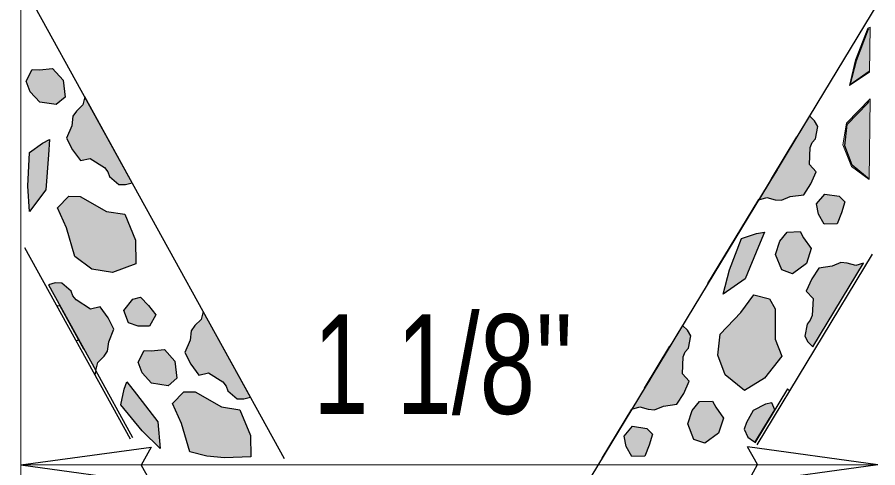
# Model space of a CAD drawing. Extents: x -3326 to 392, y -495 to 2248.
# Drawn here: x -1123.1 to -1010.7, y -71.4 to -12.6 of the extents above; entities that cross this region are included whole.
import ezdxf

# ---------------------------------------------------------------- set-up
doc = ezdxf.new("R2010")
doc.units = 0
doc.header["$LTSCALE"] = 5.2
doc.layers.add('1', color=7, linetype='Continuous', lineweight=25)

msp = doc.modelspace()

# ---------------------------------------------------------------- hatches: boundary and pattern name
at = {"layer": '1'}
for points in [[(-1014.443, -21.508), (-1013.644, -18.148), (-1012.018, -13.988), (-1011.725, -13.882), (-1011.805, -19.748)], [(-1120.214, -19.433), (-1118.499, -19.268), (-1117.118, -20.792), (-1116.864, -22.998), (-1118.003, -23.987), (-1120.162, -23.673), (-1121.396, -22.309), (-1121.923, -20.916), (-1121.135, -19.399)], [(-1114.283, -22.983), (-1114.539, -24.025), (-1115.356, -24.836), (-1115.824, -25.515), (-1115.987, -26.748), (-1116.653, -28.378), (-1115.885, -29.878), (-1114.862, -31.299), (-1113.576, -31.011), (-1111.712, -32.208), (-1111.288, -32.757), (-1111.076, -33.362), (-1109.83, -34.418), (-1108.981, -34.431), (-1108.102, -34.193)], [(-1011.871, -33.79), (-1014.163, -32.083), (-1015.283, -29.256), (-1014.803, -26.429), (-1011.712, -23.229)], [(-1026.264, -36.409), (-1025.234, -36.112), (-1024.124, -36.415), (-1023.302, -36.483), (-1022.153, -36.008), (-1020.408, -35.773), (-1019.489, -34.359), (-1018.768, -32.763), (-1019.659, -31.793), (-1019.551, -29.579), (-1019.288, -28.939), (-1018.869, -28.453), (-1018.574, -26.847), (-1018.986, -26.104), (-1019.632, -25.462)], [(-1119.019, -30.56), (-1119.38, -35.127), (-1121.494, -37.933), (-1121.702, -34.639), (-1121.49, -30.254), (-1119.798, -29.027), (-1118.872, -28.539)], [(-1018.483, -38.293), (-1018.731, -36.973), (-1017.633, -35.668), (-1015.763, -35.938), (-1015.043, -36.683), (-1015.492, -38.135), (-1016.058, -39.578), (-1017.738, -39.606)], [(-1110.651, -45.918), (-1113.357, -45.487), (-1115.592, -43.833), (-1116.686, -40.105), (-1117.828, -37.488), (-1116.38, -35.968), (-1114.87, -35.977), (-1111.443, -37.935), (-1109.068, -38.31), (-1107.683, -41.696), (-1107.607, -44.781)], [(-1026.289, -42.531), (-1028.05, -46.759), (-1030.932, -48.77), (-1030.106, -45.575), (-1028.543, -41.473), (-1026.553, -40.831), (-1025.522, -40.655)], [(-1020.428, -41.402), (-1019.431, -42.806), (-1020.063, -44.763), (-1021.848, -46.083), (-1023.273, -45.589), (-1024.078, -43.562), (-1023.511, -41.812), (-1022.567, -40.659), (-1020.859, -40.586)], [(-1012.58, -44.7), (-1013.61, -44.998), (-1014.72, -44.694), (-1015.543, -44.627), (-1016.692, -45.101), (-1018.437, -45.337), (-1019.355, -46.75), (-1020.076, -48.346), (-1019.185, -49.317), (-1019.293, -51.53), (-1019.557, -52.17), (-1019.975, -52.656), (-1020.27, -54.263), (-1019.858, -55.005), (-1019.213, -55.648)], [(-1112.841, -58.732), (-1112.585, -57.69), (-1111.768, -56.879), (-1111.3, -56.2), (-1111.138, -54.968), (-1110.472, -53.338), (-1111.238, -51.837), (-1112.263, -50.416), (-1113.548, -50.704), (-1115.413, -49.507), (-1115.836, -48.959), (-1116.048, -48.354), (-1117.293, -47.298), (-1118.143, -47.284), (-1119.022, -47.523)], [(-1107.328, -52.927), (-1108.595, -52.483), (-1109.178, -50.88), (-1108.012, -49.394), (-1107.008, -49.142), (-1105.972, -50.255), (-1105.003, -51.465), (-1105.818, -52.936)], [(-1030.648, -59.286), (-1031.623, -56.725), (-1031.304, -53.962), (-1028.618, -51.156), (-1026.919, -48.86), (-1024.879, -49.358), (-1024.134, -50.671), (-1024.123, -54.618), (-1023.264, -56.863), (-1025.508, -59.753), (-1028.144, -61.358)], [(-1098.83, -51.005), (-1099.086, -52.046), (-1099.902, -52.857), (-1100.371, -53.536), (-1100.533, -54.768), (-1101.199, -56.398), (-1100.432, -57.9), (-1099.408, -59.32), (-1098.122, -59.032), (-1096.258, -60.23), (-1095.834, -60.778), (-1095.622, -61.383), (-1094.377, -62.439), (-1093.528, -62.453), (-1092.648, -62.213)], [(-1042.846, -63.778), (-1041.816, -63.48), (-1040.706, -63.783), (-1039.883, -63.851), (-1038.734, -63.378), (-1036.989, -63.142), (-1036.071, -61.728), (-1035.35, -60.132), (-1036.241, -59.162), (-1036.133, -56.948), (-1035.869, -56.308), (-1035.451, -55.822), (-1035.156, -54.216), (-1035.568, -53.473), (-1036.213, -52.83)], [(-1105.602, -56.163), (-1103.888, -55.998), (-1102.506, -57.523), (-1102.253, -59.728), (-1103.392, -60.718), (-1105.551, -60.404), (-1106.785, -59.039), (-1107.312, -57.646), (-1106.524, -56.129)], [(-1107.547, -61.806), (-1104.76, -65.441), (-1104.454, -68.941), (-1106.811, -66.633), (-1109.588, -63.233), (-1109.152, -61.188), (-1108.79, -60.206)], [(-1096.05, -70.157), (-1098.352, -69.939), (-1100.574, -69.377), (-1101.667, -65.649), (-1102.81, -63.032), (-1101.362, -61.512), (-1099.852, -61.521), (-1096.424, -63.479), (-1094.05, -63.854), (-1092.664, -67.241), (-1092.618, -70.026)], [(-1031.893, -63.542), (-1030.896, -64.947), (-1031.528, -66.904), (-1033.312, -68.223), (-1034.738, -67.73), (-1035.543, -65.703), (-1034.976, -63.953), (-1034.032, -62.8), (-1032.324, -62.727)], [(-1028.173, -66.389), (-1027.688, -67.421), (-1026.977, -67.976), (-1026.779, -68.157), (-1026.771, -68.158), (-1024.187, -63.858), (-1024.562, -62.973), (-1025.403, -63.14), (-1027.007, -63.956), (-1027.889, -65.514)], [(-1043.594, -68.648), (-1043.842, -67.328), (-1042.743, -66.023), (-1040.874, -66.293), (-1040.153, -67.038), (-1040.602, -68.491), (-1041.168, -69.933), (-1042.849, -69.962)]]:
    msp.add_hatch(color=256, dxfattribs=at).paths.add_polyline_path(points)

# ---------------------------------------------------------------- linework, layer by layer
at = {"layer": '1', "lineweight": 13}
for p, q in [((-1122.643, -7.808), (-1122.643, -81.062)), ((-1010.733, -71.062), (-1122.643, -71.062))]:
    msp.add_line(p, q, dxfattribs=at)
at = {"layer": '1'}
for p, q in [((-1088.193, -70.272), (-1122.643, -7.808)), ((-1010.733, -10.737), (-1068.463, -106.048)), ((-1011.856, -33.746), (-1014.067, -31.918)), ((-1108.332, -67.715), (-1122.116, -42.722)), ((-1026.499, -68.423), (-1011.427, -43.539)), ((-1122.639, -71.07), (-1105.609, -68.73)), ((-1010.736, -71.053), (-1027.766, -68.713)), ((-1122.639, -71.07), (-1105.609, -73.41)), ((-1010.736, -71.053), (-1027.766, -73.393))]:
    msp.add_line(p, q, dxfattribs=at)
at = {"layer": '1', "lineweight": 13}
for points in [[(-1014.443, -21.508), (-1013.644, -18.148), (-1012.018, -13.988), (-1011.725, -13.882), (-1011.805, -19.748)], [(-1011.871, -33.79), (-1014.163, -32.083), (-1015.283, -29.256), (-1014.803, -26.429), (-1011.712, -23.229)]]:
    msp.add_lwpolyline(points, close=True, dxfattribs=at)
at = {"layer": '1'}
for points in [[(-1011.856, -19.661), (-1014.35, -21.401), (-1013.524, -18.207), (-1011.962, -14.103), (-1011.856, -14.069)], [(-1014.067, -31.918), (-1015.042, -29.357), (-1014.723, -26.593), (-1012.037, -23.788), (-1011.856, -23.543)], [(-1023.903, -32.481), (-1023.891, -32.492), (-1024.615, -33.667), (-1021.299, -28.193), (-1021.302, -28.187)], [(-1032.908, -47.348), (-1032.906, -47.351), (-1026.273, -36.403), (-1026.28, -36.405)], [(-1115.427, -54.851), (-1115.308, -54.803), (-1115.053, -54.721), (-1114.395, -55.935), (-1117.486, -50.331), (-1117.951, -50.274)], [(-1040.482, -59.853), (-1040.473, -59.861), (-1041.197, -61.035), (-1037.881, -55.562), (-1037.882, -55.56)], [(-1108.01, -67.512), (-1112.85, -58.737), (-1112.983, -59.281)], [(-1022.245, -61.4), (-1022.52, -61.127), (-1026.778, -68.162)], [(-1046.742, -70.189), (-1042.855, -63.773), (-1042.857, -63.773)], [(-1105.609, -68.73), (-1106.927, -71.094), (-1105.609, -73.41)], [(-1027.766, -73.393), (-1026.448, -71.029), (-1027.766, -68.713)]]:
    msp.add_lwpolyline(points, dxfattribs=at)
for points in [[(-1120.214, -19.433), (-1118.499, -19.268), (-1117.118, -20.792), (-1116.864, -22.998), (-1118.003, -23.987), (-1120.162, -23.673), (-1121.396, -22.309), (-1121.923, -20.916), (-1121.135, -19.399)], [(-1114.283, -22.983), (-1114.539, -24.025), (-1115.356, -24.836), (-1115.824, -25.515), (-1115.987, -26.748), (-1116.653, -28.378), (-1115.885, -29.878), (-1114.862, -31.299), (-1113.576, -31.011), (-1111.712, -32.208), (-1111.288, -32.757), (-1111.076, -33.362), (-1109.83, -34.418), (-1108.981, -34.431), (-1108.102, -34.193)], [(-1026.264, -36.409), (-1025.234, -36.112), (-1024.124, -36.415), (-1023.302, -36.483), (-1022.153, -36.008), (-1020.408, -35.773), (-1019.489, -34.359), (-1018.768, -32.763), (-1019.659, -31.793), (-1019.551, -29.579), (-1019.288, -28.939), (-1018.869, -28.453), (-1018.574, -26.847), (-1018.986, -26.104), (-1019.632, -25.462)], [(-1119.019, -30.56), (-1119.38, -35.127), (-1121.494, -37.933), (-1121.702, -34.639), (-1121.49, -30.254), (-1119.798, -29.027), (-1118.872, -28.539)], [(-1018.483, -38.293), (-1018.731, -36.973), (-1017.633, -35.668), (-1015.763, -35.938), (-1015.043, -36.683), (-1015.492, -38.135), (-1016.058, -39.578), (-1017.738, -39.606)], [(-1110.651, -45.918), (-1113.357, -45.487), (-1115.592, -43.833), (-1116.686, -40.105), (-1117.828, -37.488), (-1116.38, -35.968), (-1114.87, -35.977), (-1111.443, -37.935), (-1109.068, -38.31), (-1107.683, -41.696), (-1107.607, -44.781)], [(-1026.289, -42.531), (-1028.05, -46.759), (-1030.932, -48.77), (-1030.106, -45.575), (-1028.543, -41.473), (-1026.553, -40.831), (-1025.522, -40.655)], [(-1020.428, -41.402), (-1019.431, -42.806), (-1020.063, -44.763), (-1021.848, -46.083), (-1023.273, -45.589), (-1024.078, -43.562), (-1023.511, -41.812), (-1022.567, -40.659), (-1020.859, -40.586)], [(-1012.58, -44.7), (-1013.61, -44.998), (-1014.72, -44.694), (-1015.543, -44.627), (-1016.692, -45.101), (-1018.437, -45.337), (-1019.355, -46.75), (-1020.076, -48.346), (-1019.185, -49.317), (-1019.293, -51.53), (-1019.557, -52.17), (-1019.975, -52.656), (-1020.27, -54.263), (-1019.858, -55.005), (-1019.213, -55.648)], [(-1112.841, -58.732), (-1112.585, -57.69), (-1111.768, -56.879), (-1111.3, -56.2), (-1111.138, -54.968), (-1110.472, -53.338), (-1111.238, -51.837), (-1112.263, -50.416), (-1113.548, -50.704), (-1115.413, -49.507), (-1115.836, -48.959), (-1116.048, -48.354), (-1117.293, -47.298), (-1118.143, -47.284), (-1119.022, -47.523)], [(-1107.328, -52.927), (-1108.595, -52.483), (-1109.178, -50.88), (-1108.012, -49.394), (-1107.008, -49.142), (-1105.972, -50.255), (-1105.003, -51.465), (-1105.818, -52.936)], [(-1030.648, -59.286), (-1031.623, -56.725), (-1031.304, -53.962), (-1028.618, -51.156), (-1026.919, -48.86), (-1024.879, -49.358), (-1024.134, -50.671), (-1024.123, -54.618), (-1023.264, -56.863), (-1025.508, -59.753), (-1028.144, -61.358)], [(-1098.83, -51.005), (-1099.086, -52.046), (-1099.902, -52.857), (-1100.371, -53.536), (-1100.533, -54.768), (-1101.199, -56.398), (-1100.432, -57.9), (-1099.408, -59.32), (-1098.122, -59.032), (-1096.258, -60.23), (-1095.834, -60.778), (-1095.622, -61.383), (-1094.377, -62.439), (-1093.528, -62.453), (-1092.648, -62.213)], [(-1042.846, -63.778), (-1041.816, -63.48), (-1040.706, -63.783), (-1039.883, -63.851), (-1038.734, -63.378), (-1036.989, -63.142), (-1036.071, -61.728), (-1035.35, -60.132), (-1036.241, -59.162), (-1036.133, -56.948), (-1035.869, -56.308), (-1035.451, -55.822), (-1035.156, -54.216), (-1035.568, -53.473), (-1036.213, -52.83)], [(-1105.602, -56.163), (-1103.888, -55.998), (-1102.506, -57.523), (-1102.253, -59.728), (-1103.392, -60.718), (-1105.551, -60.404), (-1106.785, -59.039), (-1107.312, -57.646), (-1106.524, -56.129)], [(-1107.547, -61.806), (-1104.76, -65.441), (-1104.454, -68.941), (-1106.811, -66.633), (-1109.588, -63.233), (-1109.152, -61.188), (-1108.79, -60.206)], [(-1096.05, -70.157), (-1098.352, -69.939), (-1100.574, -69.377), (-1101.667, -65.649), (-1102.81, -63.032), (-1101.362, -61.512), (-1099.852, -61.521), (-1096.424, -63.479), (-1094.05, -63.854), (-1092.664, -67.241), (-1092.618, -70.026)], [(-1031.893, -63.542), (-1030.896, -64.947), (-1031.528, -66.904), (-1033.312, -68.223), (-1034.738, -67.73), (-1035.543, -65.703), (-1034.976, -63.953), (-1034.032, -62.8), (-1032.324, -62.727)], [(-1028.173, -66.389), (-1027.688, -67.421), (-1026.977, -67.976), (-1026.779, -68.157), (-1026.771, -68.158), (-1024.187, -63.858), (-1024.562, -62.973), (-1025.403, -63.14), (-1027.007, -63.956), (-1027.889, -65.514)], [(-1043.594, -68.648), (-1043.842, -67.328), (-1042.743, -66.023), (-1040.874, -66.293), (-1040.153, -67.038), (-1040.602, -68.491), (-1041.168, -69.933), (-1042.849, -69.962)]]:
    msp.add_lwpolyline(points, close=True, dxfattribs=at)
msp.add_circle((-1068.012, -8.387), 139.677, dxfattribs=at)

# ---------------------------------------------------------------- texts
at = {"layer": '1', "width": 0.75}
msp.add_text("1 1/8''", height=13, dxfattribs=at).set_placement((-1084.473, -64.393))

doc.saveas('drawing.dxf')
